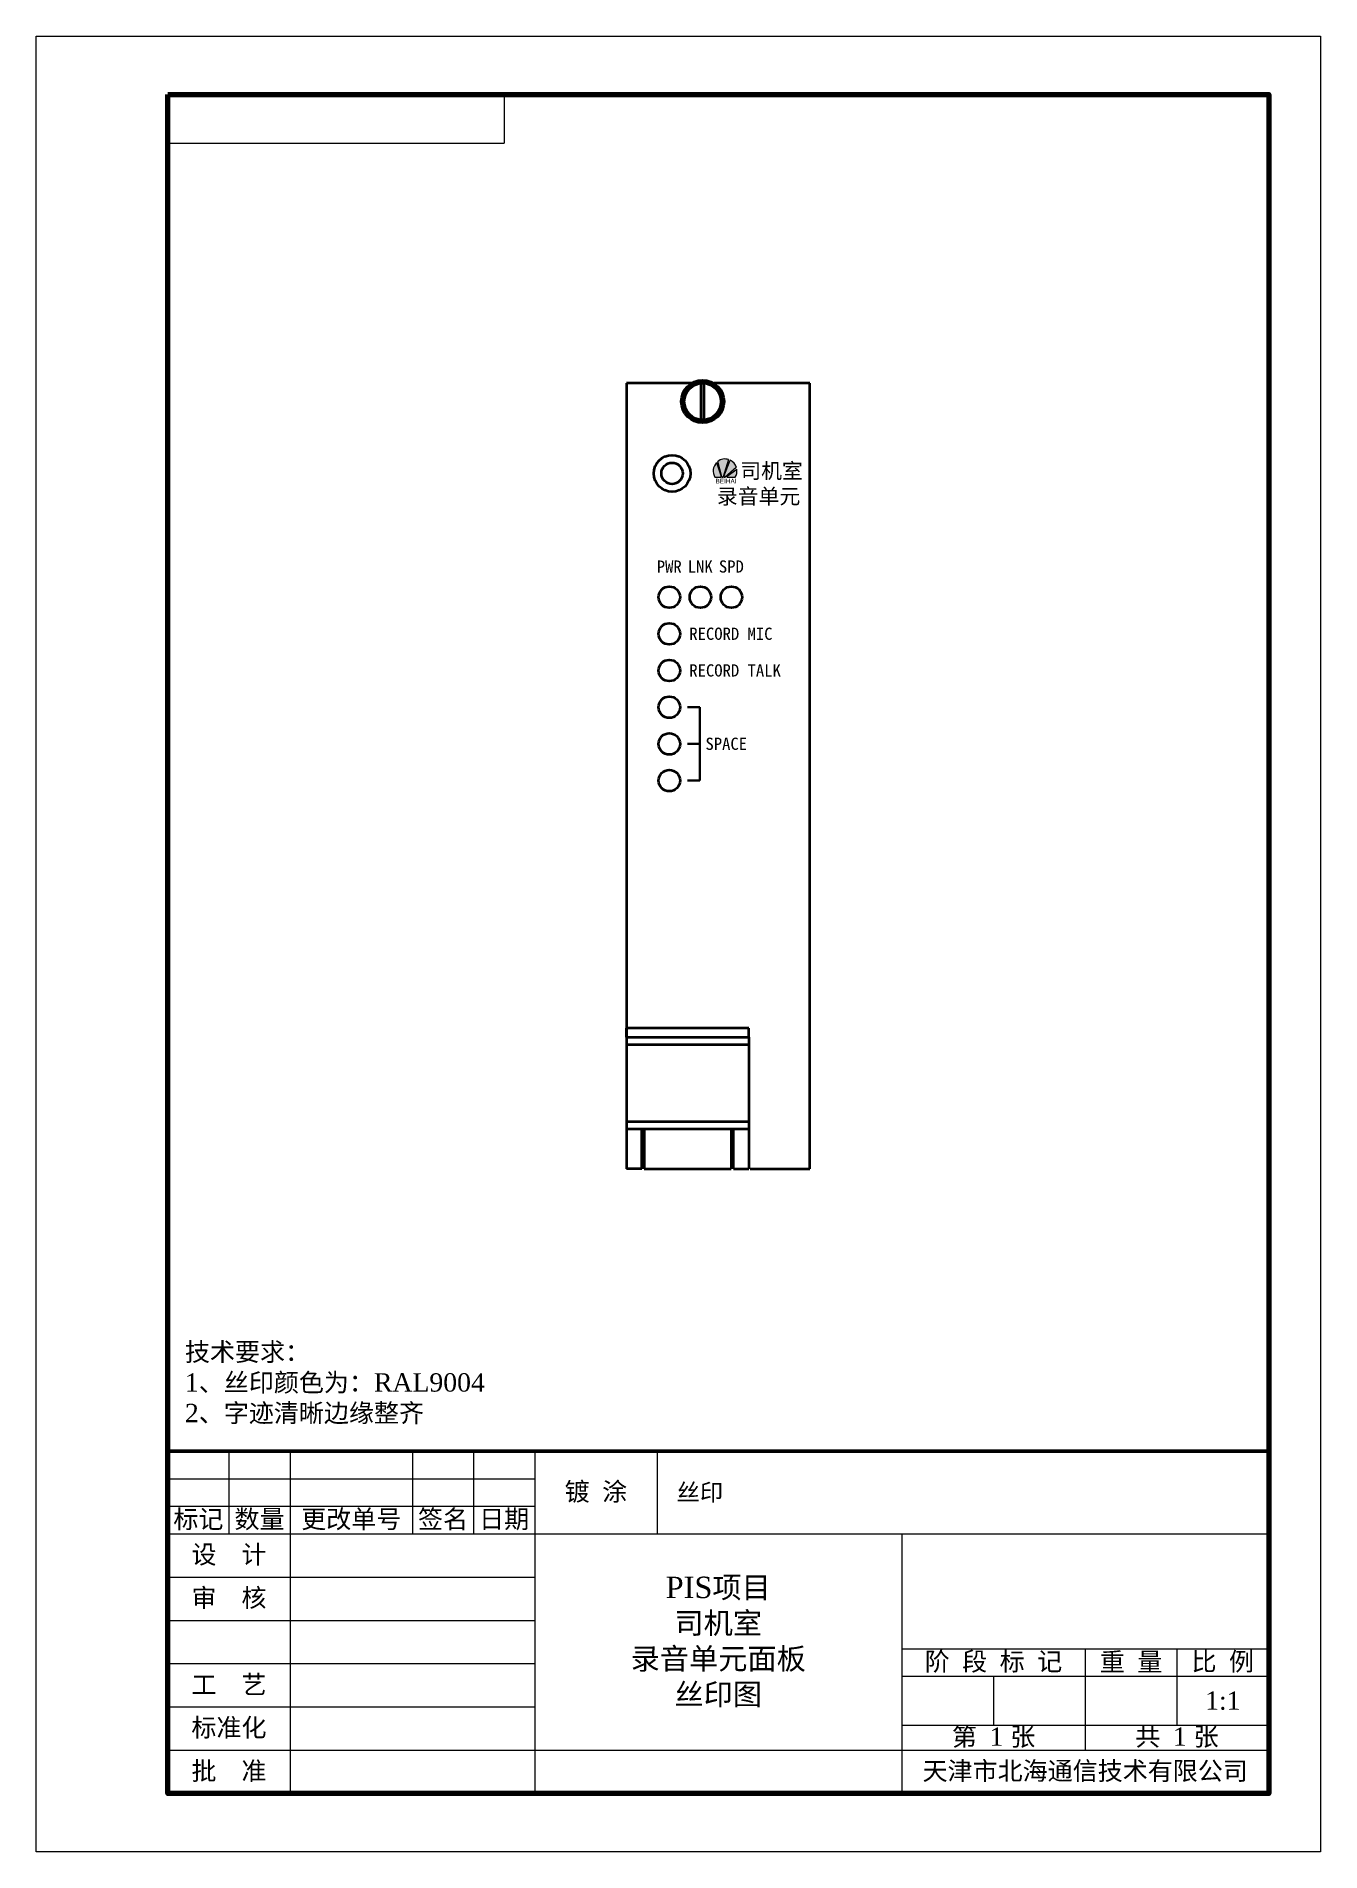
# Model space of a CAD drawing. Header units: millimetres. Extents: x 222 to 432, y -319 to -22.
import ezdxf

# ---------------------------------------------------------------- set-up
doc = ezdxf.new("R2010")
doc.units = ezdxf.units.MM
doc.header["$LTSCALE"] = 0.4
doc.header["$MEASUREMENT"] = 0
doc.linetypes.add('CENTER2', pattern=[28.575, 19.05, -3.175, 3.175, -3.175])
doc.layers.get('0').update_dxf_attribs({"color": 4})
for name, color, linetype, lineweight in [('图层2', 142, 'CENTER2', 13), ('图层4', 5, 'Continuous', 30), ('图层5', 1, 'Continuous', 30), ('图层7', 8, 'Continuous', 13), ('图层9', 30, 'Continuous', 35)]:
    doc.layers.add(name, color=color, linetype=linetype, lineweight=lineweight)
doc.styles.get("Standard").update_dxf_attribs({"font": 'TIMES.TTF'})

# ---------------------------------------------------------------- blocks, each defined once
blk = doc.blocks.new('LOGO')
at = {"layer": '图层7', "linetype": 'ByBlock', "ltscale": 0.4}
h = blk.add_hatch(color=0, dxfattribs=at)
h.paths.add_polyline_path([(0.55, 4.77, 0.344385), (0, 0), (1.78, 0, 0.506226), (1.97, 0.26)])
h.paths.add_polyline_path([(4.45, 5.75, 0.26069), (0.92, 5.12), (2.2, 0.15, 0.342302), (2.39, 0), (2.46, 0, 0.325646), (2.65, 0.14)])
h.paths.add_polyline_path([(4.94, 5.55), (2.86, 0.27, 0.528752), (3.05, 0), (3.18, 0, 0.17947), (3.31, 0.05), (6.94, 3.17, 0.209816)])
h.paths.add_polyline_path([(7.06, 2.67), (3.94, 0.36, 0.723042), (4.06, 0), (6.54, 0, 0.188913)])
at = {"layer": '图层7', "color": 0, "linetype": 'ByBlock', "ltscale": 0.4}
for p, q in [((0, 0), (1.78, 0)), ((0.55, 4.77), (1.97, 0.26)), ((2.2, 0.15), (0.92, 5.12)), ((2.39, 0), (2.46, 0)), ((4.45, 5.75), (2.65, 0.14)), ((2.86, 0.27), (4.94, 5.55)), ((3.05, 0), (3.18, 0)), ((6.94, 3.17), (3.31, 0.05)), ((3.94, 0.36), (7.06, 2.67)), ((4.06, 0), (6.54, 0))]:
    blk.add_line(p, q, dxfattribs=at)
for centre, radius, start, end in [((3.25, 2.28), 3.67, 70.83777, 129.28269), ((3.33, 2.03), 3.9, 135.35427, 211.36603), ((1.78, 0.2), 0.2, 270, 17.39888), ((2.39, 0.2), 0.2, 194.41528, 270), ((2.46, 0.2), 0.2, 270, 342.15045), ((3.05, 0.2), 0.2, 158.5291, 270), ((3.18, 0.2), 0.2, 270, 310.69815), ((4.06, 0.2), 0.2, 126.52597, 270), ((3.23, 2.08), 3.87, 16.41797, 63.81665), ((3.39, 1.99), 3.73, 327.71048, 10.50186)]:
    blk.add_arc(centre, radius, start, end, dxfattribs=at)
at = {"layer": '图层7', "color": 0, "linetype": 'ByBlock', "ltscale": 0.4, "insert": (0, -0.49), "char_height": 1.5, "width": 6.5484, "attachment_point": 1}
blk.add_mtext('\\pi0.2061;{\\fSTHupo|b0|i0|c134|p2;BEIHAI}', dxfattribs=at)
blk = doc.blocks.new('SBT-2-3')
at = {"layer": '图层9', "color": 0, "linetype": 'ByBlock', "ltscale": 0.4}
for p, q in [((-1.5, 2.6), (-1.75, 3.03)), ((-1.36, 2.67), (-1.59, 3.12)), ((-1.22, 2.74), (-1.42, 3.2)), ((-1.08, 2.8), (-1.25, 3.27)), ((-0.93, 2.85), (-1.08, 3.33)), ((-0.78, 2.9), (-0.91, 3.38)), ((-0.62, 2.93), (-0.73, 3.42)), ((-0.47, 2.96), (-0.55, 3.46)), ((-0.31, 2.98), (-0.37, 3.48)), ((-0.25, -2.99), (-0.25, 2.99)), ((-0.16, 3), (-0.18, 3.5)), ((0, 3), (0, 3.5)), ((0.16, 3), (0.18, 3.5)), ((0.25, -2.99), (0.25, 2.99)), ((0.31, 2.98), (0.37, 3.48)), ((0.47, 2.96), (0.55, 3.46)), ((0.62, 2.93), (0.73, 3.42)), ((0.78, 2.9), (0.91, 3.38)), ((0.93, 2.85), (1.08, 3.33)), ((1.08, 2.8), (1.25, 3.27)), ((1.22, 2.74), (1.42, 3.2)), ((1.36, 2.67), (1.59, 3.12)), ((1.5, 2.6), (1.75, 3.03)), ((-3, 0.16), (-3.5, 0.18)), ((-2.98, 0.31), (-3.48, 0.37)), ((-2.96, 0.47), (-3.46, 0.55)), ((-2.93, 0.62), (-3.42, 0.73)), ((-2.9, 0.78), (-3.38, 0.91)), ((-2.85, 0.93), (-3.33, 1.08)), ((-2.8, 1.08), (-3.27, 1.25)), ((-2.74, 1.22), (-3.2, 1.42)), ((-2.67, 1.36), (-3.12, 1.59)), ((-2.6, 1.5), (-3.03, 1.75)), ((-2.52, 1.63), (-2.94, 1.91)), ((-2.43, 1.76), (-2.83, 2.06)), ((-2.33, 1.89), (-2.72, 2.2)), ((-2.23, 2.01), (-2.6, 2.34)), ((-2.12, 2.12), (-2.47, 2.47)), ((-2.01, 2.23), (-2.34, 2.6)), ((-1.89, 2.33), (-2.2, 2.72)), ((-1.76, 2.43), (-2.06, 2.83)), ((-1.63, 2.52), (-1.91, 2.94)), ((1.63, 2.52), (1.91, 2.94)), ((1.76, 2.43), (2.06, 2.83)), ((1.89, 2.33), (2.2, 2.72)), ((2.01, 2.23), (2.34, 2.6)), ((2.12, 2.12), (2.47, 2.47)), ((2.23, 2.01), (2.6, 2.34)), ((2.33, 1.89), (2.72, 2.2)), ((2.43, 1.76), (2.83, 2.06)), ((2.52, 1.63), (2.94, 1.91)), ((2.6, 1.5), (3.03, 1.75)), ((2.67, 1.36), (3.12, 1.59)), ((2.74, 1.22), (3.2, 1.42)), ((2.8, 1.08), (3.27, 1.25)), ((2.85, 0.93), (3.33, 1.08)), ((2.9, 0.78), (3.38, 0.91)), ((2.93, 0.62), (3.42, 0.73)), ((2.96, 0.47), (3.46, 0.55)), ((2.98, 0.31), (3.48, 0.37)), ((3, 0.16), (3.5, 0.18)), ((3, 0), (3.5, 0)), ((-3, 0), (-3.5, 0)), ((-3, -0.16), (-3.5, -0.18)), ((-2.98, -0.31), (-3.48, -0.37)), ((-2.96, -0.47), (-3.46, -0.55)), ((-2.93, -0.62), (-3.42, -0.73)), ((-2.9, -0.78), (-3.38, -0.91)), ((-2.85, -0.93), (-3.33, -1.08)), ((-2.8, -1.08), (-3.27, -1.25)), ((-2.74, -1.22), (-3.2, -1.42)), ((-2.67, -1.36), (-3.12, -1.59)), ((-2.6, -1.5), (-3.03, -1.75)), ((-2.52, -1.63), (-2.94, -1.91)), ((-2.43, -1.76), (-2.83, -2.06)), ((-2.33, -1.89), (-2.72, -2.2)), ((-2.23, -2.01), (-2.6, -2.34)), ((-2.12, -2.12), (-2.47, -2.47)), ((-2.01, -2.23), (-2.34, -2.6)), ((-1.89, -2.33), (-2.2, -2.72)), ((-1.76, -2.43), (-2.06, -2.83)), ((-1.63, -2.52), (-1.91, -2.94)), ((-1.5, -2.6), (-1.75, -3.03)), ((-1.36, -2.67), (-1.59, -3.12)), ((-1.22, -2.74), (-1.42, -3.2)), ((-1.08, -2.8), (-1.25, -3.27)), ((-0.93, -2.85), (-1.08, -3.33)), ((-0.78, -2.9), (-0.91, -3.38)), ((-0.62, -2.93), (-0.73, -3.42)), ((-0.47, -2.96), (-0.55, -3.46)), ((0.47, -2.96), (0.55, -3.46)), ((0.62, -2.93), (0.73, -3.42)), ((0.78, -2.9), (0.91, -3.38)), ((0.93, -2.85), (1.08, -3.33)), ((1.08, -2.8), (1.25, -3.27)), ((1.22, -2.74), (1.42, -3.2)), ((1.36, -2.67), (1.59, -3.12)), ((1.5, -2.6), (1.75, -3.03)), ((1.63, -2.52), (1.91, -2.94)), ((1.76, -2.43), (2.06, -2.83)), ((1.89, -2.33), (2.2, -2.72)), ((2.01, -2.23), (2.34, -2.6)), ((2.12, -2.12), (2.47, -2.47)), ((2.23, -2.01), (2.6, -2.34)), ((2.33, -1.89), (2.72, -2.2)), ((2.43, -1.76), (2.83, -2.06)), ((2.52, -1.63), (2.94, -1.91)), ((2.6, -1.5), (3.03, -1.75)), ((2.67, -1.36), (3.12, -1.59)), ((2.74, -1.22), (3.2, -1.42)), ((2.8, -1.08), (3.27, -1.25)), ((2.85, -0.93), (3.33, -1.08)), ((2.9, -0.78), (3.38, -0.91)), ((2.93, -0.62), (3.42, -0.73)), ((2.96, -0.47), (3.46, -0.55)), ((2.98, -0.31), (3.48, -0.37)), ((3, -0.16), (3.5, -0.18)), ((-0.31, -2.98), (-0.37, -3.48)), ((-0.16, -3), (-0.18, -3.5)), ((0, -3), (0, -3.5)), ((0.16, -3), (0.18, -3.5)), ((0.31, -2.98), (0.37, -3.48))]:
    blk.add_line(p, q, dxfattribs=at)
for radius in [3.5, 3]:
    blk.add_circle((0, 0), radius, dxfattribs=at)

msp = doc.modelspace()

# ---------------------------------------------------------------- linework, layer by layer
at = {"color": 0, "lineweight": 13, "ltscale": 0.4}
for p in [(298.34, -31.46), (243.34, -39.46)]:
    msp.add_line(p, (298.34, -39.46), dxfattribs=at)
at = {"color": 0, "lineweight": 50}
msp.add_line((243.34, -253.46), (423.34, -253.46), dxfattribs=at)
at = {"color": 0, "lineweight": 13}
for p, q in [((253.34, -253.46), (253.34, -266.96)), ((263.34, -253.46), (263.34, -309.46)), ((283.34, -253.46), (283.34, -266.96)), ((283.34, -253.46), (283.34, -266.96)), ((283.34, -253.46), (283.34, -266.96)), ((293.34, -253.46), (293.34, -266.96)), ((293.34, -253.46), (293.34, -266.96)), ((293.34, -253.46), (293.34, -266.96)), ((303.34, -253.46), (303.34, -309.46)), ((323.35, -253.46), (323.35, -266.96)), ((243.34, -257.96), (303.34, -257.96)), ((243.34, -262.46), (303.34, -262.46)), ((243.34, -266.96), (423.34, -266.96)), ((363.34, -266.96), (363.34, -309.46)), ((243.34, -274.04), (303.34, -274.04)), ((243.34, -281.12), (303.34, -281.12)), ((363.34, -285.76), (423.34, -285.76)), ((393.34, -285.76), (393.34, -302.36)), ((408.34, -285.76), (408.34, -298.26)), ((243.34, -288.2), (303.34, -288.2)), ((363.34, -290.26), (423.34, -290.26)), ((378.34, -290.26), (378.34, -298.26)), ((243.34, -295.28), (303.34, -295.28)), ((363.4, -298.26), (423.34, -298.26)), ((243.34, -302.36), (423.34, -302.36))]:
    msp.add_line(p, q, dxfattribs=at)
at = {"color": 0, "linetype": 'ByBlock', "lineweight": 13, "ltscale": 0.4}
msp.add_lwpolyline([(221.84, -21.96), (431.84, -21.96), (431.84, -318.96), (221.84, -318.96)], close=True, dxfattribs=at)
at = {"color": 0, "lineweight": 100, "ltscale": 0.4}
msp.add_lwpolyline([(243.34, -31.46), (423.34, -31.46), (423.34, -309.46), (243.34, -309.46)], close=True, dxfattribs=at)
at = {"layer": '图层5', "color": 0, "linetype": 'ByBlock', "ltscale": 0.4}
for p, q in [((328.34, -131.72), (330.34, -131.72)), ((330.34, -131.72), (330.34, -143.72)), ((328.34, -137.72), (330.34, -137.72)), ((328.34, -143.72), (330.34, -143.72))]:
    msp.add_line(p, q, dxfattribs=at)
at = {"layer": '图层9', "color": 0, "linetype": 'ByBlock', "ltscale": 0.4}
for p, q in [((328.99, -78.72), (318.34, -78.72)), ((318.34, -78.72), (318.34, -191.22)), ((348.34, -78.72), (332.6, -78.72)), ((348.34, -207.22), (348.34, -78.72)), ((318.34, -185.72), (318.34, -184.22)), ((338.34, -184.22), (318.34, -184.22)), ((318.34, -185.72), (318.34, -207.22)), ((318.34, -185.72), (338.34, -185.72)), ((318.34, -186.92), (338.34, -186.92)), ((338.34, -185.72), (338.34, -184.22)), ((338.34, -185.72), (338.34, -207.22)), ((318.34, -199.52), (338.34, -199.52)), ((318.34, -200.72), (338.34, -200.72)), ((320.84, -207.22), (320.84, -200.72)), ((321.24, -200.72), (321.24, -207.22)), ((335.44, -200.72), (335.44, -207.22)), ((335.84, -207.22), (335.84, -200.72)), ((320.84, -207.22), (318.34, -207.22)), ((321.24, -207.22), (335.44, -207.22)), ((335.84, -207.22), (338.34, -207.22)), ((338.54, -207.22), (348.34, -207.22))]:
    msp.add_line(p, q, dxfattribs=at)
for centre, radius in [((325.79, -93.47), 3), ((325.79, -93.47), 1.75), ((325.34, -113.72), 1.75), ((330.42, -113.72), 1.75), ((335.5, -113.72), 1.75), ((325.34, -119.72), 1.75), ((325.34, -125.72), 1.75), ((325.34, -131.72), 1.75), ((325.34, -137.72), 1.75), ((325.34, -143.72), 1.75)]:
    msp.add_circle(centre, radius, dxfattribs=at)

# ---------------------------------------------------------------- block references
at = {"layer": '图层4', "color": 0, "linetype": 'ByBlock'}
msp.add_blockref('SBT-2-3', (330.79, -81.72), dxfattribs=at)
at = {"layer": '图层5', "linetype": 'ByBlock', "ltscale": 0.4, "xscale": 0.5039999999999054, "yscale": 0.5040000000000191, "zscale": 0.504}
msp.add_blockref('LOGO', (332.8, -94.11), dxfattribs=at)

# ---------------------------------------------------------------- texts
at = {"color": 0, "linetype": 'ByBlock'}
msp.add_text('   丝印', height=2.8, dxfattribs=at).set_placement((323.35, -261.56))
at = {"color": 0, "lineweight": 13, "ltscale": 0.4, "attachment_point": 5}
for s, insert, char_height, width in [('{\\fFangSong_GB2312|b0|i0|c134|p49;镀 涂}', (313.34, -260.21), 3, 20.003), ('{\\fFangSong_GB2312|b0|i0|c134|p49;标记}', (248.34, -264.71), 3, 10), ('{\\fFangSong_GB2312|b0|i0|c134|p49;数量}', (258.34, -264.71), 3, 10), ('{\\fFangSong_GB2312|b0|i0|c134|p49;更改单号}', (273.34, -264.71), 3, 20), ('{\\fFangSong_GB2312|b0|i0|c134|p49;签名}', (288.34, -264.71), 3, 9.9978), ('{\\fFangSong_GB2312|b0|i0|c134|p49;日期}', (298.34, -264.71), 3, 10.0022), ('{\\fFangSong_GB2312|b0|i0|c134|p49;设  计}', (253.34, -270.5), 3, 20), ('{\\fFangSong_GB2312|b0|i0|c134|p49;审  核}', (253.34, -277.58), 3, 20), ('PIS{\\fFangSong_GB2312|b0|i0|c134|p49;项目\\P司机室\\P录音单元面板\\P丝印图}', (333.34, -284.66), 3.5, 60), ('{\\fFangSong_GB2312|b0|i0|c134|p49;工  艺}', (253.34, -291.74), 3, 20), ('{\\fFangSong_GB2312|b0|i0|c134|p49;标准化}', (253.34, -298.82), 3, 20), ('{\\fFangSong_GB2312|b0|i0|c134|p49;批  准}', (253.34, -305.91), 3, 20)]:
    msp.add_mtext(s, dxfattribs=dict(at, insert=insert, char_height=char_height, width=width))
at = {"color": 0, "lineweight": 13, "char_height": 3, "attachment_point": 5}
for s, insert, width in [('{\\fFangSong_GB2312|b0|i0|c134|p49;阶 段 标 记}', (378.34, -288.01), 30), ('{\\fFangSong_GB2312|b0|i0|c134|p49;重 量}', (400.84, -288.01), 15), ('{\\fFangSong_GB2312|b0|i0|c134|p49;比 例}', (415.84, -288.01), 15), ('1:1', (415.84, -294.26), 15), ('{\\fFangSong_GB2312|b0|i0|c134|p49;第 }1 {\\fFangSong_GB2312|b0|i0|c134|p49;张}', (378.37, -300.31), 29.9401), ('{\\fFangSong_GB2312|b0|i0|c134|p49;共 }1 {\\fFangSong_GB2312|b0|i0|c134|p49;张}', (408.34, -300.3), 30), ('{\\fFangSong_GB2312|b0|i0|c134|p49;天津市北海通信技术有限公司}', (393.34, -305.91), 60)]:
    msp.add_mtext(s, dxfattribs=dict(at, insert=insert, width=width))
at = {"layer": '图层2', "color": 0, "linetype": 'ByBlock', "ltscale": 0.4, "insert": (246.14, -235.69), "char_height": 3, "width": 255.1988, "attachment_point": 1}
msp.add_mtext('{\\fFangSong_GB2312|b0|i0|c134|p49;技术要求：}\\P1{\\fFangSong_GB2312|b0|i0|c134|p49;、丝印颜色为：}RAL9004\\P2{\\fFangSong_GB2312|b0|i0|c134|p49;、字迹清晰边缘整齐}', dxfattribs=at)
at = {"layer": '图层5', "linetype": 'ByBlock', "ltscale": 0.4, "insert": (312.7, -91.8), "char_height": 4, "width": 34.4652, "attachment_point": 1}
msp.add_mtext('\\pi24.239;{\\fSimHei|b0|i0|c134|p2;\\H0.62502x;司机室\\P\\pi20.411;录音单元}', dxfattribs=at)
at = {"layer": '图层5', "color": 0, "linetype": 'ByBlock', "ltscale": 0.4, "char_height": 2, "attachment_point": 4}
for s, insert, width in [('\\pi3.0292;{\\fSimHei|b0|i0|c134|p2;PWR}', (320.26, -108.72), 10.16), ('\\pi3.0122;{\\fSimHei|b0|i0|c134|p2;LNK}', (325.34, -108.72), 10.16), ('\\pi3.0235;{\\fSimHei|b0|i0|c134|p2;SPD}', (330.42, -108.72), 10.16), ('{\\fSimHei|b0|i0|c134|p2;RECORD MIC}', (328.61, -119.72), 28.1403), ('{\\fSimHei|b0|i0|c134|p2;RECORD TALK}', (328.61, -125.72), 28.1403), ('{\\fSimHei|b0|i0|c134|p2;SPACE}', (331.25, -137.72), 10.9702)]:
    msp.add_mtext(s, dxfattribs=dict(at, insert=insert, width=width))

doc.saveas('drawing.dxf')
